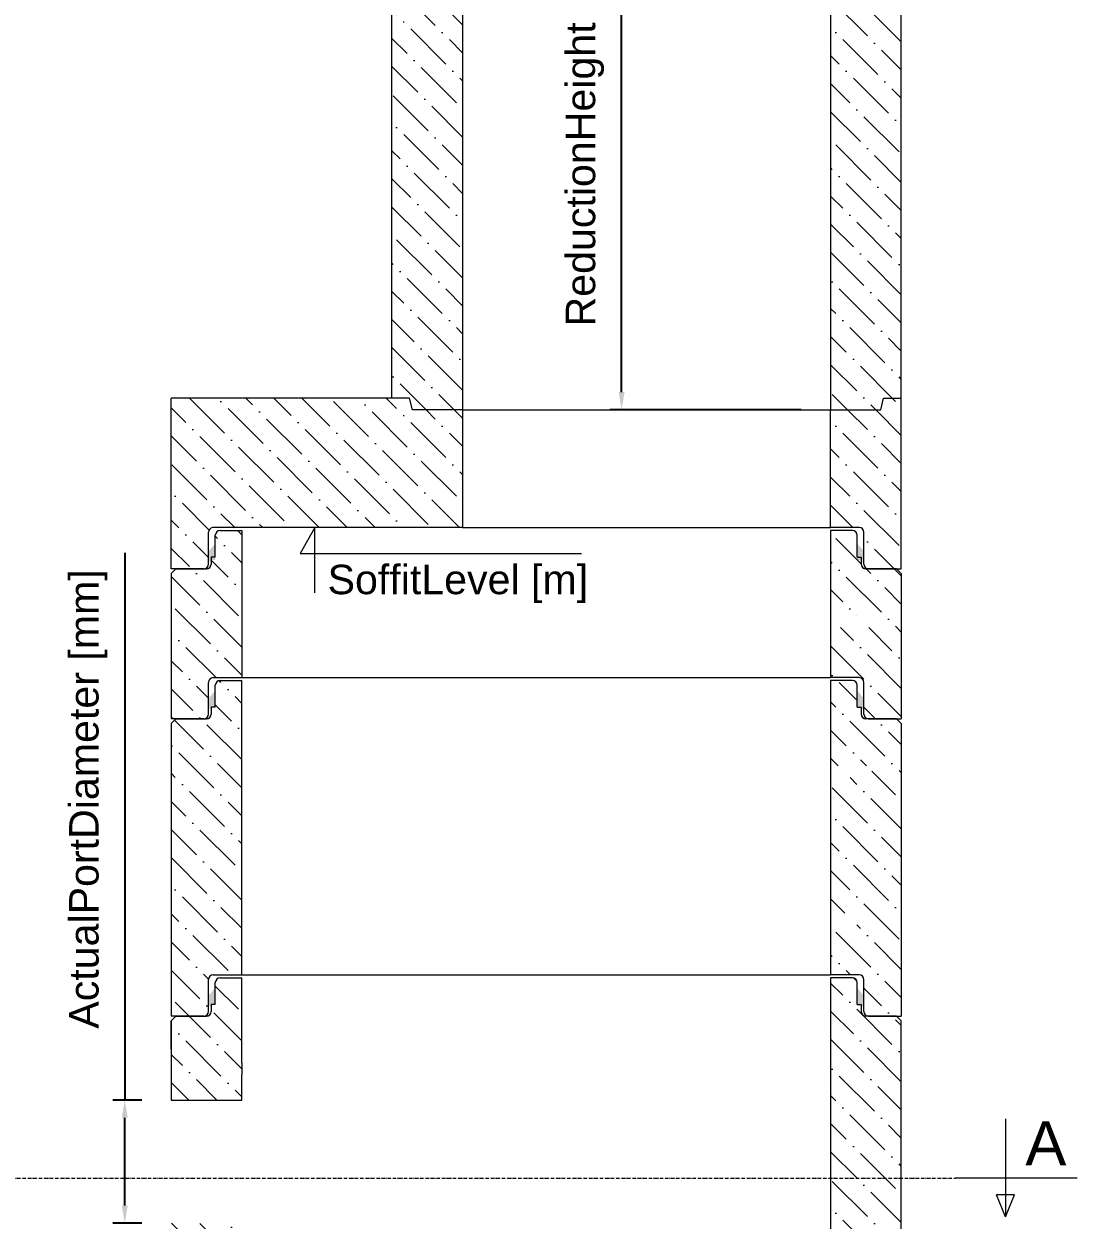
# Model space of a CAD drawing. Extents: x -36162 to -27468, y 13969 to 19902.
# Drawn here: x -32314 to -30525, y 15888 to 17919 of the extents above; entities that cross this region are included whole.
import ezdxf
from ezdxf.enums import TextEntityAlignment as Align

# ---------------------------------------------------------------- set-up
doc = ezdxf.new("R2010")
doc.units = 0
doc.header["$LTSCALE"] = 50
doc.header["$MEASUREMENT"] = 0
doc.linetypes.add('DASHDOT', pattern=[18.5, 12, -3, 0.5, -3])
doc.layers.get('0').update_dxf_attribs({"lineweight": 0})
doc.layers.get('DEFPOINTS').update_dxf_attribs({"lineweight": 0})
doc.layers.add('0_5', color=250, linetype='Continuous', lineweight=0)
doc.layers.add('BA_szr', color=7, linetype='Continuous', lineweight=5)
doc.styles.add('_TCW_TXTSTY_3', font='arial.ttf', dxfattribs={"height": 50.000004})
doc.styles.get("Standard").update_dxf_attribs({"font": 'arial.ttf', "height": 50.000004})
doc.dimstyles.get("Standard").update_dxf_attribs({"dimtxt": 0.18, "dimasz": 0.18, "dimexe": 0.18, "dimexo": 0.0625, "dimgap": 0.09, "dimtad": 0, "dimtih": 1, "dimtoh": 1, "dimdec": 4, "dimzin": 0, "dimdsep": 46, "dimtxsty": 'Standard', "dimcen": 0.09, "dimadec": 0, "dimazin": 0, "dimtfac": 1, "dimtdec": 4, "dimtofl": 0, "dimtmove": 0, "dimatfit": 3, "dimfxl": 1, "dimtolj": 1, "dimtzin": 0, "dimarcsym": 0})

# ---------------------------------------------------------------- blocks, each defined once
blk = doc.blocks.new('*D23')
at = {"layer": '0_5', "color": 0, "linetype": 'ByBlock', "lineweight": -2, "transparency": 16777216}
for p, q in [((-30993.5, 18237.9), (-31318.5, 18237.9)), ((-31298.5, 17294), (-31298.5, 18207.9)), ((-30993.5, 17264), (-31318.5, 17264))]:
    blk.add_line(p, q, dxfattribs=at)
at = {"layer": '0_5', "color": 0, "transparency": 16777216}
for points in [[(-31303.5, 18207.9), (-31293.5, 18207.9), (-31298.5, 18237.9)], [(-31303.5, 17294), (-31293.5, 17294), (-31298.5, 17264)]]:
    blk.add_solid(points, dxfattribs=at)
at = {"layer": 'DEFPOINTS', "color": 0, "transparency": 16777216}
for p in [(-31298.5, 18237.9), (-30943.5, 18237.9), (-30943.5, 17264)]:
    blk.add_point(p, dxfattribs=at)
at = {"layer": '0_5', "color": 0, "transparency": 16777216, "insert": (-31360.8, 17750.9), "char_height": 50, "attachment_point": 5, "rotation": 90}
blk.add_mtext('\\A1;ReductionHeight [mm]', dxfattribs=at)
blk = doc.blocks.new('*D36')
at = {"layer": '0_5', "color": 0, "linetype": 'ByBlock', "lineweight": -2, "transparency": 16777216}
for p, q in [((-32142.3, 17021), (-32142.3, 16092)), ((-32113.5, 16092), (-32162.3, 16092)), ((-32142.3, 15912.7), (-32142.3, 16062)), ((-32113.5, 15882.7), (-32162.3, 15882.7))]:
    blk.add_line(p, q, dxfattribs=at)
at = {"layer": '0_5', "color": 0, "transparency": 16777216}
for points in [[(-32147.3, 16062), (-32137.3, 16062), (-32142.3, 16092)], [(-32147.3, 15912.7), (-32137.3, 15912.7), (-32142.3, 15882.7)]]:
    blk.add_solid(points, dxfattribs=at)
at = {"layer": 'DEFPOINTS', "color": 0, "transparency": 16777216}
for p in [(-32142.3, 16092), (-32063.5, 16092), (-32063.5, 15882.7)]:
    blk.add_point(p, dxfattribs=at)
at = {"layer": '0_5', "color": 0, "transparency": 16777216, "insert": (-32204.2, 16603.2), "char_height": 50, "attachment_point": 5, "rotation": 90}
blk.add_mtext('\\A1;ActualPortDiameter [mm]', dxfattribs=at)

msp = doc.modelspace()

# ---------------------------------------------------------------- hatches: boundary and pattern name
at = {"layer": '0_5', "linetype": 'Continuous', "lineweight": 0}
h = msp.add_hatch(dxfattribs=at)
h.set_pattern_fill('ANSI36', angle=90, style=0)
h.paths.add_polyline_path([(-32000, 17024), (-31988.5, 17036.7), (-31988.5, 17027.5), (-31988.5, 17009), (-31995.5, 17009), (-31995.5, 17003), (-32000, 17009)])
h = msp.add_hatch(dxfattribs=at)
h.set_pattern_fill('ANSI36', angle=90, style=0)
h.paths.add_polyline_path([(-30887, 17024), (-30898.5, 17036.7), (-30898.5, 17027.5), (-30898.5, 17009), (-30891.5, 17009), (-30891.5, 17003), (-30887, 17009)])
h = msp.add_hatch(dxfattribs=at)
h.set_pattern_fill('ANSI36', angle=90, style=0)
h.paths.add_polyline_path([(-32000, 16774.2), (-31988.5, 16787), (-31988.5, 16777.7), (-31988.5, 16759.2), (-31995.5, 16759.2), (-31995.5, 16753.2), (-32000, 16759.2)])
h = msp.add_hatch(dxfattribs=at)
h.set_pattern_fill('ANSI36', angle=90, style=0)
h.paths.add_polyline_path([(-30887, 16774.2), (-30898.5, 16787), (-30898.5, 16777.7), (-30898.5, 16759.2), (-30891.5, 16759.2), (-30891.5, 16753.2), (-30887, 16759.2)])
h = msp.add_hatch(dxfattribs=at)
h.set_pattern_fill('ANSI36', angle=90, style=0)
h.paths.add_polyline_path([(-32000, 16269.5), (-31988.5, 16282.2), (-31988.5, 16273), (-31988.5, 16254.5), (-31995.5, 16254.5), (-31995.5, 16248.5), (-32000, 16254.5)])
h = msp.add_hatch(dxfattribs=at)
h.set_pattern_fill('ANSI36', angle=90, style=0)
h.paths.add_polyline_path([(-30887, 16269.5), (-30898.5, 16282.2), (-30898.5, 16273), (-30898.5, 16254.5), (-30891.5, 16254.5), (-30891.5, 16248.5), (-30887, 16254.5)])
at = {"layer": 'BA_szr', "linetype": 'Continuous', "lineweight": 0}
h = msp.add_hatch(dxfattribs=at)
h.set_pattern_fill('ANSI36', color=256, scale=270, angle=90, style=0)
h.paths.add_polyline_path([(-31688.5, 17284), (-31688.5, 18257.9), (-31658.5, 18257.9), (-31653.5, 18237.9), (-31568.5, 18237.9), (-31568.5, 17264), (-31568.5, 17264), (-31653.5, 17264), (-31658.5, 17284), (-32063.5, 17284)])
h = msp.add_hatch(dxfattribs=at)
h.set_pattern_fill('ANSI36', color=256, scale=270, angle=90, style=0)
h.paths.add_polyline_path([(-30823.5, 17284), (-30823.5, 18257.9), (-30853.5, 18257.9), (-30858.5, 18237.9), (-30943.5, 18237.9), (-30943.5, 17264), (-30943.5, 17264), (-30858.5, 17264), (-30853.5, 17284), (-30823.5, 17284)])
h = msp.add_hatch(dxfattribs=at)
h.set_pattern_fill('ANSI36', color=256, scale=270, angle=90, style=0)
h.paths.add_polyline_path([(-31658.5, 17284), (-32063.5, 17284), (-32063.5, 16994), (-32008, 16994), (-32007.6, 16994), (-32007.2, 16994), (-32006.8, 16994.1), (-32006.4, 16994.1), (-32006, 16994.2), (-32005.6, 16994.4), (-32005.2, 16994.5), (-32004.9, 16994.6), (-32004.5, 16994.8), (-32004.1, 16995), (-32003.8, 16995.2), (-32003.4, 16995.4), (-32003.1, 16995.7), (-32002.8, 16995.9), (-32002.5, 16996.2), (-32002.2, 16996.5), (-32001.9, 16996.8), (-32001.7, 16997.1), (-32001.4, 16997.4), (-32001.2, 16997.8), (-32001, 16998.1), (-32000.8, 16998.5), (-32000.7, 16998.8), (-32000.5, 16999.2), (-32000.4, 16999.6), (-32000.3, 17000), (-32000.2, 17000.4), (-32000.1, 17000.8), (-32000.1, 17001.2), (-32000, 17001.6), (-32000, 17002), (-32000, 17056), (-32000, 17056.4), (-32000, 17056.8), (-31999.9, 17057.2), (-31999.8, 17057.6), (-31999.8, 17058), (-31999.6, 17058.4), (-31999.5, 17058.8), (-31999.4, 17059.1), (-31999.2, 17059.5), (-31999, 17059.9), (-31998.8, 17060.2), (-31998.6, 17060.6), (-31998.3, 17060.9), (-31998.1, 17061.2), (-31997.8, 17061.5), (-31997.5, 17061.8), (-31997.2, 17062.1), (-31996.9, 17062.3), (-31996.6, 17062.5), (-31996.2, 17062.8), (-31995.9, 17063), (-31995.5, 17063.2), (-31995.2, 17063.3), (-31994.8, 17063.5), (-31994.4, 17063.6), (-31994, 17063.7), (-31993.6, 17063.8), (-31993.2, 17063.9), (-31568.6, 17063.9), (-31568.5, 17264), (-31653.5, 17264)])
h = msp.add_hatch(dxfattribs=at)
h.set_pattern_fill('ANSI36', color=256, scale=270, angle=90, style=0)
h.paths.add_polyline_path([(-30895, 17064), (-30894.2, 17063.9), (-30893.3, 17063.8), (-30892.5, 17063.6), (-30891.8, 17063.3), (-30891, 17062.9), (-30890.3, 17062.5), (-30889.7, 17061.9), (-30889.1, 17061.3), (-30888.5, 17060.7), (-30888.1, 17060), (-30887.7, 17059.2), (-30887.4, 17058.5), (-30887.2, 17057.6), (-30887.1, 17056.8), (-30887, 17056), (-30887, 17002), (-30887, 17001.1), (-30886.8, 17000.3), (-30886.6, 16999.5), (-30886.3, 16998.7), (-30885.9, 16998), (-30885.5, 16997.3), (-30885, 16996.6), (-30884.4, 16996), (-30883.7, 16995.5), (-30883, 16995.1), (-30882.3, 16994.7), (-30881.5, 16994.4), (-30880.7, 16994.2), (-30879.8, 16994), (-30879, 16994), (-30831.5, 16994), (-30823.5, 16994), (-30823.5, 17284), (-30853.5, 17284), (-30858.5, 17264), (-30943.5, 17264), (-30943.5, 17064)])
h = msp.add_hatch(dxfattribs=at)
h.set_pattern_fill('ANSI36', color=256, scale=270, angle=90, style=0)
h.paths.add_polyline_path([(-32063.5, 16986), (-32063.5, 16739.2), (-32008, 16739.2), (-32007.2, 16739.3), (-32006.3, 16739.4), (-32005.5, 16739.6), (-32004.8, 16739.9), (-32004, 16740.3), (-32003.3, 16740.8), (-32002.7, 16741.3), (-32002.1, 16741.9), (-32001.5, 16742.5), (-32001.1, 16743.2), (-32000.7, 16744), (-32000.4, 16744.8), (-32000.2, 16745.6), (-32000.1, 16746.4), (-32000, 16747.2), (-32000, 16801.2), (-32000, 16802.1), (-31999.8, 16802.9), (-31999.6, 16803.7), (-31999.3, 16804.5), (-31998.9, 16805.2), (-31998.5, 16805.9), (-31998, 16806.6), (-31997.4, 16807.2), (-31996.7, 16807.7), (-31996, 16808.2), (-31995.3, 16808.5), (-31994.5, 16808.8), (-31993.7, 16809.1), (-31992.8, 16809.2), (-31992, 16809.2), (-31943.5, 16809.2), (-31943.5, 17059), (-31980.5, 17059), (-31981.3, 17058.9), (-31982.1, 17058.8), (-31982.8, 17058.6), (-31983.6, 17058.4), (-31984.3, 17058), (-31985, 17057.6), (-31985.6, 17057.2), (-31986.2, 17056.6), (-31986.7, 17056.1), (-31987.2, 17055.4), (-31987.6, 17054.8), (-31987.9, 17054), (-31988.2, 17053.3), (-31988.4, 17052.5), (-31988.5, 17051.8), (-31988.5, 17051), (-31988.5, 17014), (-31995.5, 17014), (-31995.5, 17002), (-31995.6, 17001.1), (-31995.7, 17000.3), (-31995.9, 16999.5), (-31996.2, 16998.7), (-31996.6, 16998), (-31997, 16997.3), (-31997.6, 16996.6), (-31998.2, 16996), (-31998.8, 16995.5), (-31999.5, 16995.1), (-32000.3, 16994.7), (-32001, 16994.4), (-32001.8, 16994.2), (-32002.7, 16994), (-32003.5, 16994), (-32055.5, 16994)])
h = msp.add_hatch(dxfattribs=at)
h.set_pattern_fill('ANSI36', color=256, scale=270, angle=90, style=0)
h.paths.add_polyline_path([(-30943.5, 16809.2), (-30943.5, 16894.2), (-30873.5, 16894.2), (-30873.5, 16914.2), (-30943.5, 16914.2), (-30943.5, 17059), (-30906.5, 17059), (-30905.7, 17058.9), (-30904.8, 17058.8), (-30904, 17058.6), (-30903.3, 17058.3), (-30902.5, 17057.9), (-30901.8, 17057.5), (-30901.2, 17056.9), (-30900.6, 17056.3), (-30900, 17055.7), (-30899.6, 17055), (-30899.2, 17054.2), (-30898.9, 17053.5), (-30898.7, 17052.6), (-30898.6, 17051.8), (-30898.5, 17051), (-30898.5, 17014), (-30891.5, 17014), (-30891.5, 17002), (-30891.5, 17001.1), (-30891.3, 17000.3), (-30891.1, 16999.5), (-30890.8, 16998.7), (-30890.4, 16998), (-30890, 16997.3), (-30889.5, 16996.6), (-30888.9, 16996), (-30888.2, 16995.5), (-30887.5, 16995.1), (-30886.8, 16994.7), (-30886, 16994.4), (-30885.2, 16994.2), (-30884.3, 16994), (-30883.5, 16994), (-30879, 16994), (-30831.5, 16994), (-30823.5, 16986), (-30823.5, 16739.2), (-30831.5, 16739.2), (-30879, 16739.2), (-30879.8, 16739.3), (-30880.7, 16739.4), (-30881.5, 16739.6), (-30882.3, 16739.9), (-30883, 16740.3), (-30883.7, 16740.8), (-30884.4, 16741.3), (-30885, 16741.9), (-30885.5, 16742.5), (-30885.9, 16743.2), (-30886.3, 16744), (-30886.6, 16744.8), (-30886.8, 16745.6), (-30887, 16746.4), (-30887, 16747.2), (-30887, 16801.2), (-30887.1, 16802.1), (-30887.2, 16802.9), (-30887.4, 16803.7), (-30887.7, 16804.5), (-30888.1, 16805.2), (-30888.5, 16805.9), (-30889.1, 16806.6), (-30889.7, 16807.2), (-30890.3, 16807.7), (-30891, 16808.2), (-30891.8, 16808.5), (-30892.5, 16808.8), (-30893.3, 16809.1), (-30894.2, 16809.2), (-30895, 16809.2)])
h = msp.add_hatch(dxfattribs=at)
h.set_pattern_fill('ANSI36', color=256, scale=270, angle=90, style=0)
h.paths.add_polyline_path([(-32063.5, 16731.2), (-32063.5, 16234.5), (-32055.5, 16234.5), (-32008, 16234.5), (-32007.2, 16234.5), (-32006.3, 16234.7), (-32005.5, 16234.9), (-32004.8, 16235.2), (-32004, 16235.6), (-32003.3, 16236), (-32002.7, 16236.5), (-32002.1, 16237.1), (-32001.5, 16237.8), (-32001.1, 16238.5), (-32000.7, 16239.2), (-32000.4, 16240), (-32000.2, 16240.8), (-32000.1, 16241.6), (-32000, 16242.5), (-32000, 16296.5), (-32000, 16297.3), (-31999.8, 16298.1), (-31999.6, 16299), (-31999.3, 16299.7), (-31998.9, 16300.5), (-31998.5, 16301.2), (-31998, 16301.8), (-31997.4, 16302.4), (-31996.7, 16303), (-31996, 16303.4), (-31995.3, 16303.8), (-31994.5, 16304.1), (-31993.7, 16304.3), (-31992.8, 16304.4), (-31992, 16304.5), (-31943.5, 16304.5), (-31943.5, 16804.2), (-31980.5, 16804.2), (-31981.3, 16804.2), (-31982.1, 16804.1), (-31982.8, 16803.9), (-31983.6, 16803.6), (-31984.3, 16803.3), (-31985, 16802.9), (-31985.6, 16802.4), (-31986.2, 16801.9), (-31986.7, 16801.3), (-31987.2, 16800.7), (-31987.6, 16800), (-31987.9, 16799.3), (-31988.2, 16798.6), (-31988.4, 16797.8), (-31988.5, 16797), (-31988.5, 16796.2), (-31988.5, 16759.2), (-31995.5, 16759.2), (-31995.5, 16747.2), (-31995.6, 16746.4), (-31995.7, 16745.6), (-31995.9, 16744.8), (-31996.2, 16744), (-31996.6, 16743.2), (-31997, 16742.5), (-31997.6, 16741.9), (-31998.2, 16741.3), (-31998.8, 16740.8), (-31999.5, 16740.3), (-32000.3, 16739.9), (-32001, 16739.6), (-32001.8, 16739.4), (-32002.7, 16739.3), (-32003.5, 16739.2), (-32008, 16739.2), (-32055.5, 16739.2)])
h = msp.add_hatch(dxfattribs=at)
h.set_pattern_fill('ANSI36', color=256, scale=270, angle=90, style=0)
h.paths.add_polyline_path([(-30943.5, 16304.5), (-30943.5, 16389.5), (-30873.5, 16389.5), (-30873.5, 16409.5), (-30943.5, 16409.5), (-30943.5, 16639.5), (-30873.5, 16639.5), (-30873.5, 16659.5), (-30943.5, 16659.5), (-30943.5, 16804.2), (-30906.5, 16804.2), (-30905.7, 16804.2), (-30904.8, 16804.1), (-30904, 16803.8), (-30903.3, 16803.5), (-30902.5, 16803.2), (-30901.8, 16802.7), (-30901.2, 16802.2), (-30900.6, 16801.6), (-30900, 16800.9), (-30899.6, 16800.2), (-30899.2, 16799.5), (-30898.9, 16798.7), (-30898.7, 16797.9), (-30898.6, 16797.1), (-30898.5, 16796.2), (-30898.5, 16759.2), (-30891.5, 16759.2), (-30891.5, 16747.2), (-30891.5, 16746.4), (-30891.3, 16745.6), (-30891.1, 16744.8), (-30890.8, 16744), (-30890.4, 16743.2), (-30890, 16742.5), (-30889.5, 16741.9), (-30888.9, 16741.3), (-30888.2, 16740.8), (-30887.5, 16740.3), (-30886.8, 16739.9), (-30886, 16739.6), (-30885.2, 16739.4), (-30884.3, 16739.3), (-30883.5, 16739.2), (-30831.5, 16739.2), (-30823.5, 16731.2), (-30823.5, 16234.5), (-30831.5, 16234.5), (-30879, 16234.5), (-30879.8, 16234.5), (-30880.7, 16234.7), (-30881.5, 16234.9), (-30882.3, 16235.2), (-30883, 16235.6), (-30883.7, 16236), (-30884.4, 16236.5), (-30885, 16237.1), (-30885.5, 16237.8), (-30885.9, 16238.5), (-30886.3, 16239.2), (-30886.6, 16240), (-30886.8, 16240.8), (-30887, 16241.6), (-30887, 16242.5), (-30887, 16296.5), (-30887.1, 16297.3), (-30887.2, 16298.1), (-30887.4, 16299), (-30887.7, 16299.7), (-30888.1, 16300.5), (-30888.5, 16301.2), (-30889.1, 16301.8), (-30889.7, 16302.4), (-30890.3, 16303), (-30891, 16303.4), (-30891.8, 16303.8), (-30892.5, 16304.1), (-30893.3, 16304.3), (-30894.2, 16304.4), (-30895, 16304.5)])
h = msp.add_hatch(dxfattribs=at)
h.set_pattern_fill('ANSI36', color=256, scale=270, angle=90, style=0)
h.paths.add_polyline_path([(-32063.5, 16092), (-31943.5, 16092), (-31943.5, 16299.5), (-31980.5, 16299.5), (-31981.3, 16299.4), (-31982.1, 16299.3), (-31982.8, 16299.1), (-31983.6, 16298.9), (-31984.3, 16298.5), (-31985, 16298.1), (-31985.6, 16297.7), (-31986.2, 16297.1), (-31986.7, 16296.6), (-31987.2, 16295.9), (-31987.6, 16295.3), (-31987.9, 16294.5), (-31988.2, 16293.8), (-31988.4, 16293), (-31988.5, 16292.3), (-31988.5, 16291.5), (-31988.5, 16254.5), (-31995.5, 16254.5), (-31995.5, 16242.5), (-31995.6, 16241.6), (-31995.7, 16240.8), (-31995.9, 16240), (-31996.2, 16239.2), (-31996.6, 16238.5), (-31997, 16237.8), (-31997.6, 16237.1), (-31998.2, 16236.5), (-31998.8, 16236), (-31999.5, 16235.6), (-32000.3, 16235.2), (-32001, 16234.9), (-32001.8, 16234.7), (-32002.7, 16234.5), (-32003.5, 16234.5), (-32055.5, 16234.5), (-32063.5, 16226.5)])
h.paths.add_polyline_path([(-31943.5, 15882.7), (-32063.5, 15882.7), (-32063.5, 15229.7), (-32008, 15229.7), (-32007.2, 15229.8), (-32006.3, 15229.9), (-32005.5, 15230.1), (-32004.8, 15230.4), (-32004, 15230.8), (-32003.3, 15231.3), (-32002.7, 15231.8), (-32002.1, 15232.4), (-32001.5, 15233), (-32001.1, 15233.7), (-32000.7, 15234.5), (-32000.4, 15235.3), (-32000.2, 15236.1), (-32000.1, 15236.9), (-32000, 15237.7), (-32000, 15291.7), (-32000, 15292.6), (-31999.8, 15293.4), (-31999.6, 15294.2), (-31999.3, 15295), (-31998.9, 15295.7), (-31998.5, 15296.4), (-31998, 15297.1), (-31997.4, 15297.7), (-31996.7, 15298.2), (-31996, 15298.7), (-31995.3, 15299), (-31994.5, 15299.3), (-31993.7, 15299.6), (-31992.8, 15299.7), (-31992, 15299.7), (-31943.5, 15299.7)])
h = msp.add_hatch(dxfattribs=at)
h.set_pattern_fill('ANSI36', color=256, scale=270, angle=90, style=0)
h.paths.add_polyline_path([(-30887, 15237.7), (-30887, 15291.7), (-30887, 15292.1), (-30887.1, 15292.5), (-30887.1, 15292.9), (-30887.2, 15293.3), (-30887.3, 15293.7), (-30887.4, 15294.1), (-30887.5, 15294.5), (-30887.7, 15294.9), (-30887.8, 15295.3), (-30888, 15295.6), (-30888.2, 15296), (-30888.4, 15296.3), (-30888.7, 15296.6), (-30888.9, 15296.9), (-30889.2, 15297.2), (-30889.5, 15297.5), (-30889.8, 15297.8), (-30890.1, 15298.1), (-30890.4, 15298.3), (-30890.8, 15298.5), (-30891.1, 15298.7), (-30891.5, 15298.9), (-30891.9, 15299.1), (-30892.2, 15299.2), (-30892.6, 15299.4), (-30893, 15299.5), (-30893.4, 15299.6), (-30893.8, 15299.6), (-30894.2, 15299.7), (-30894.6, 15299.7), (-30895, 15299.7), (-30943.5, 15299.7), (-30943.5, 16299.5), (-30906.5, 16299.5), (-30906.1, 16299.5), (-30905.7, 16299.4), (-30905.3, 16299.4), (-30904.9, 16299.3), (-30904.5, 16299.2), (-30904.1, 16299.1), (-30903.7, 16299), (-30903.4, 16298.8), (-30903, 16298.7), (-30902.6, 16298.5), (-30902.3, 16298.3), (-30901.9, 16298), (-30901.6, 16297.8), (-30901.3, 16297.6), (-30901, 16297.3), (-30900.7, 16297), (-30900.4, 16296.7), (-30900.2, 16296.4), (-30899.9, 16296.1), (-30899.7, 16295.7), (-30899.5, 16295.4), (-30899.3, 16295), (-30899.2, 16294.6), (-30899, 16294.3), (-30898.9, 16293.9), (-30898.8, 16293.5), (-30898.7, 16293.1), (-30898.6, 16292.7), (-30898.6, 16292.3), (-30898.5, 16291.9), (-30898.5, 16291.5), (-30898.5, 16254.5), (-30891.5, 16254.5), (-30891.5, 16242.5), (-30891.5, 16242.1), (-30891.5, 16241.7), (-30891.4, 16241.3), (-30891.3, 16240.9), (-30891.3, 16240.5), (-30891.1, 16240.1), (-30891, 16239.7), (-30890.9, 16239.3), (-30890.7, 16239), (-30890.5, 16238.6), (-30890.3, 16238.2), (-30890.1, 16237.9), (-30889.8, 16237.6), (-30889.6, 16237.3), (-30889.3, 16237), (-30889, 16236.7), (-30888.7, 16236.4), (-30888.4, 16236.2), (-30888.1, 16235.9), (-30887.7, 16235.7), (-30887.4, 16235.5), (-30887, 16235.3), (-30886.7, 16235.1), (-30886.3, 16235), (-30885.9, 16234.8), (-30885.5, 16234.7), (-30885.1, 16234.6), (-30884.7, 16234.6), (-30884.3, 16234.5), (-30883.9, 16234.5), (-30883.5, 16234.5), (-30831.5, 16234.5), (-30823.5, 16226.5), (-30823.5, 15229.7), (-30831.5, 15229.7), (-30883.5, 15229.7)])

# ---------------------------------------------------------------- linework, layer by layer
at = {"color": 7}
msp.add_line((-32063.5, 16092), (-31943.5, 16092), dxfattribs=at)
at = {"color": 7, "linetype": 'Continuous', "lineweight": 0}
for p, q in [((-30646.6, 16059.9), (-30646.6, 15893.7)), ((-30525, 15959.3), (-30732.3, 15959.3)), ((-30646.6, 15893.7), (-30662.1, 15931.1)), ((-30646.6, 15893.7), (-30631.1, 15931.1))]:
    msp.add_line(p, q, dxfattribs=at)
at = {"color": 7, "linetype": 'DASHDOT', "ltscale": 0.01}
msp.add_line((-35683.1, 15959.3), (-30732.3, 15959.3), dxfattribs=at)
at = {"color": 7, "linetype": 'Continuous', "lineweight": 0, "flags": 128}
msp.add_lwpolyline([(-31819.4, 16953.1), (-31819.4, 17063.9), (-31844.2, 17020.1), (-31366.6, 17020.1)], dxfattribs=at)
at = {"color": 7}
msp.add_lwpolyline([(-30631.1, 15931.1), (-30662.1, 15931.1)], dxfattribs=at)
at = {"layer": '0_5', "color": 7}
for p, q in [((-31688.5, 17284), (-31688.5, 18257.9)), ((-30823.5, 17284), (-30823.5, 18257.9)), ((-31568.5, 18237.9), (-31568.5, 17264)), ((-30943.5, 18237.9), (-30943.5, 17264)), ((-32063.5, 16994), (-32063.5, 17284)), ((-31658.5, 17284), (-32063.5, 17284)), ((-31653.5, 17264), (-31658.5, 17284)), ((-30858.5, 17264), (-30853.5, 17284)), ((-30853.5, 17284), (-30823.5, 17284)), ((-30823.5, 16994), (-30823.5, 17284)), ((-31568.5, 17264), (-31653.5, 17264)), ((-31568.5, 17264), (-31568.6, 17063.9)), ((-31568.5, 17264), (-30943.5, 17264)), ((-30943.5, 17064), (-30943.5, 17264)), ((-30943.5, 17264), (-30858.5, 17264)), ((-31568.6, 17063.9), (-31993.2, 17063.9)), ((-31568.6, 17063.9), (-30943.5, 17064)), ((-30895, 17064), (-30943.5, 17064)), ((-30895, 17064), (-30943.5, 17064)), ((-32000, 17002), (-32000, 17056)), ((-32000, 17002), (-32000, 17056)), ((-31988.5, 17014), (-31988.5, 17051)), ((-31980.5, 17059), (-31943.5, 17059)), ((-31943.5, 17059), (-31943.5, 16809.2)), ((-30943.5, 17059), (-30943.5, 16809.2)), ((-30906.5, 17059), (-30943.5, 17059)), ((-30898.5, 17014), (-30898.5, 17051)), ((-30887, 17002), (-30887, 17056)), ((-30887, 17002), (-30887, 17056)), ((-31995.5, 17014), (-31995.5, 17002)), ((-31988.5, 17014), (-31995.5, 17014)), ((-30898.5, 17014), (-30891.5, 17014)), ((-30891.5, 17014), (-30891.5, 17002)), ((-32008, 16994), (-32063.5, 16994)), ((-32063.5, 16986), (-32055.5, 16994)), ((-32008, 16994), (-32063.5, 16994)), ((-32063.5, 16986), (-32063.5, 16739.2)), ((-32055.5, 16994), (-32010, 16994)), ((-32055.5, 16994), (-32008, 16994)), ((-32055.5, 16994), (-32010, 16994)), ((-32055.5, 16994), (-32008, 16994)), ((-32055.5, 16994), (-32003.5, 16994)), ((-30831.5, 16994), (-30883.5, 16994)), ((-30831.5, 16994), (-30879, 16994)), ((-30879, 16994), (-30823.5, 16994)), ((-30831.5, 16994), (-30879, 16994)), ((-30879, 16994), (-30823.5, 16994)), ((-30831.5, 16994), (-30877, 16994)), ((-30831.5, 16994), (-30877, 16994)), ((-30831.5, 16994), (-30823.5, 16994)), ((-30823.5, 16986), (-30831.5, 16994)), ((-30831.5, 16994), (-30823.5, 16994)), ((-30823.5, 16986), (-30823.5, 16739.2)), ((-32000, 16747.2), (-32000, 16801.2)), ((-31992, 16809.2), (-31943.5, 16809.2)), ((-31980.5, 16804.2), (-31943.5, 16804.2)), ((-31943.5, 16809.2), (-30943.5, 16809.2)), ((-31943.5, 16304.5), (-31943.5, 16804.2)), ((-30895, 16809.2), (-30943.5, 16809.2)), ((-30943.5, 16804.2), (-30943.5, 16304.5)), ((-30906.5, 16804.2), (-30943.5, 16804.2)), ((-30887, 16747.2), (-30887, 16801.2)), ((-31988.5, 16759.2), (-31988.5, 16796.2)), ((-30898.5, 16759.2), (-30898.5, 16796.2)), ((-31988.5, 16759.2), (-31995.5, 16759.2)), ((-31995.5, 16759.2), (-31995.5, 16747.2)), ((-30898.5, 16759.2), (-30891.5, 16759.2)), ((-30891.5, 16759.2), (-30891.5, 16747.2)), ((-32008, 16739.2), (-32063.5, 16739.2)), ((-32063.5, 16731.2), (-32055.5, 16739.2)), ((-32055.5, 16739.2), (-32003.5, 16739.2)), ((-32055.5, 16739.2), (-32008, 16739.2)), ((-32055.5, 16739.2), (-32010, 16739.2)), ((-30831.5, 16739.2), (-30883.5, 16739.2)), ((-30879, 16739.2), (-30823.5, 16739.2)), ((-30831.5, 16739.2), (-30879, 16739.2)), ((-30831.5, 16739.2), (-30877, 16739.2)), ((-30823.5, 16731.2), (-30831.5, 16739.2)), ((-30831.5, 16739.2), (-30823.5, 16731.2)), ((-30831.5, 16739.2), (-30823.5, 16739.2)), ((-32063.5, 16731.2), (-32063.5, 16234.5)), ((-30823.5, 16731.2), (-30823.5, 16234.5)), ((-32000, 16242.5), (-32000, 16296.5)), ((-31992, 16304.5), (-31943.5, 16304.5)), ((-31988.5, 16254.5), (-31988.5, 16291.5)), ((-31980.5, 16299.5), (-31943.5, 16299.5)), ((-31943.5, 16304.5), (-30943.5, 16304.5)), ((-31943.5, 16154.7), (-31943.5, 16299.5)), ((-30895, 16304.5), (-30943.5, 16304.5)), ((-30943.5, 16299.5), (-30943.5, 15299.7)), ((-30943.5, 16299.5), (-30943.5, 16130.1)), ((-30906.5, 16299.5), (-30943.5, 16299.5)), ((-30898.5, 16254.5), (-30898.5, 16291.5)), ((-30887, 16242.5), (-30887, 16296.5)), ((-31995.5, 16254.5), (-31995.5, 16242.5)), ((-31988.5, 16254.5), (-31995.5, 16254.5)), ((-30898.5, 16254.5), (-30891.5, 16254.5)), ((-30891.5, 16254.5), (-30891.5, 16242.5)), ((-32008, 16234.5), (-32063.5, 16234.5)), ((-32063.5, 16226.5), (-32055.5, 16234.5)), ((-32055.5, 16234.5), (-32010, 16234.5)), ((-32055.5, 16234.5), (-32008, 16234.5)), ((-32055.5, 16234.5), (-32003.5, 16234.5)), ((-30831.5, 16234.5), (-30883.5, 16234.5)), ((-30879, 16234.5), (-30823.5, 16234.5)), ((-30831.5, 16234.5), (-30879, 16234.5)), ((-30831.5, 16234.5), (-30877, 16234.5)), ((-30823.5, 16226.5), (-30831.5, 16234.5)), ((-30831.5, 16234.5), (-30823.5, 16234.5)), ((-32063.5, 16178.3), (-32063.5, 16226.5)), ((-32063.5, 16226.5), (-32063.5, 16130.1)), ((-30823.5, 15229.7), (-30823.5, 16226.5)), ((-31943.5, 16154.7), (-31943.5, 16134.7)), ((-32063.5, 16130.1), (-32063.5, 16092)), ((-31943.5, 16092), (-31943.5, 16134.7))]:
    msp.add_line(p, q, dxfattribs=at)
for centre, start, end in [((-31992, 17056), 98.7615, 180), ((-31992, 17056), 98.7615, 180), ((-30895, 17056), 0, 90), ((-30895, 17056), 0, 90), ((-31980.5, 17051), 90, 180), ((-30906.5, 17051), 0, 90), ((-32008, 17002), 270, 0), ((-32008, 17002), 270, 0), ((-32003.5, 17002), 270, 0), ((-30883.5, 17002), 180, 270), ((-30879, 17002), 180, 270), ((-30879, 17002), 180, 270), ((-31992, 16801.2), 90, 180), ((-31980.5, 16796.2), 90, 180), ((-30906.5, 16796.2), 0, 90), ((-30895, 16801.2), 0, 90), ((-32008, 16747.2), 270, 0), ((-32003.5, 16747.2), 270, 0), ((-30883.5, 16747.2), 180, 270), ((-30879, 16747.2), 180, 270), ((-31992, 16296.5), 90, 180), ((-31980.5, 16291.5), 90, 180), ((-30906.5, 16291.5), 0, 90), ((-30895, 16296.5), 0, 90), ((-32008, 16242.5), 270, 0), ((-32003.5, 16242.5), 270, 0), ((-30883.5, 16242.5), 180, 270), ((-30879, 16242.5), 180, 270)]:
    msp.add_arc(centre, 8, start, end, dxfattribs=at)

# ---------------------------------------------------------------- texts
at = {"layer": '0_5', "color": 7, "linetype": 'Continuous', "style": '_TCW_TXTSTY_3'}
msp.add_text('SoffitLevel [m]', height=50, dxfattribs=at).set_placement((-31797.8, 17000.9), align=Align.TOP_LEFT)
at = {"layer": '0_5', "color": 7, "linetype": 'Continuous', "style": '_TCW_TXTSTY_3', "text_generation_flag": 2}
msp.add_text('A', height=75, dxfattribs=at).set_placement((-30543, 16056), align=Align.TOP_LEFT)

# ---------------------------------------------------------------- dimensions: what is measured, and where the dimension line sits
at = {"layer": '0_5', "color": 7}
dim = msp.add_aligned_dim(p1=(-30943.5, 17264), p2=(-30943.5, 18237.9), distance=354.9, text='ReductionHeight [mm]', dimstyle='Standard', override={"dimtxt": 50.000004, "dimasz": 30, "dimexe": 20, "dimexo": 50, "dimgap": 30, "dimtad": 1, "dimtih": 0, "dimtoh": 0, "dimdec": 0, "dimrnd": 1e-07, "dimzin": 12, "dimtix": 1, "dimtofl": 1}, dxfattribs=at)
dim.commit()
dim.dimension.update_dxf_attribs({"geometry": '*D23', "text_midpoint": (-31360.8, 17750.9)})
dim = msp.add_linear_dim(base=(-32142.3, 16092), p1=(-32063.5, 15882.7), p2=(-32063.5, 16092), angle=90, text='ActualPortDiameter [mm]', dimstyle='Standard', override={"dimtxt": 50.000004, "dimasz": 30, "dimexe": 20, "dimexo": 50, "dimgap": 30, "dimtad": 1, "dimtih": 0, "dimtoh": 0, "dimdec": 0, "dimrnd": 1e-07, "dimzin": 12, "dimcen": 2.5, "dimtfac": 30, "dimtix": 1, "dimtofl": 1, "dimtmove": 1}, dxfattribs=at)
dim.commit()
dim.dimension.update_dxf_attribs({"geometry": '*D36', "text_midpoint": (-32142.3, 16603.2), "dimtype": 161})

doc.saveas('drawing.dxf')
